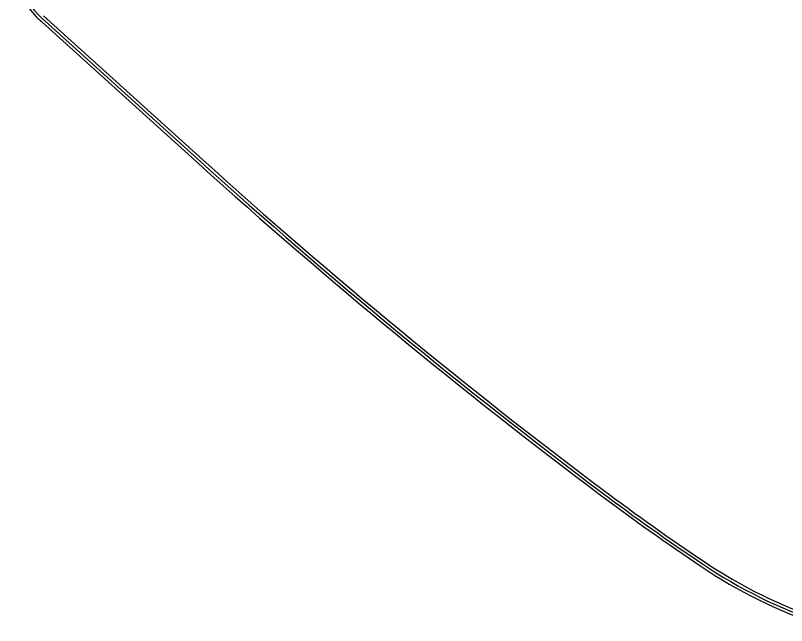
# Model space of a CAD drawing. Header units: millimetres. Extents: x 832728086 to 834530684, y 817551485 to 818349469.
# Drawn here: x 833996947 to 834044482, y 817759807 to 817797411 of the extents above; entities that cross this region are included whole.
import ezdxf

# ---------------------------------------------------------------- set-up
doc = ezdxf.new("R2010")
doc.units = ezdxf.units.MM
doc.header["$LTSCALE"] = 100
doc.layers.add('000-Tactile-l', color=8, linetype='Continuous')

# ---------------------------------------------------------------- blocks, each defined once
blk = doc.blocks.new('tactile')
at = {"layer": '000-Tactile-l', "ltscale": 5e-05}
for p, q in [((834008.313, 817788.308), (833998.426, 817797.246)), ((834008.43, 817788.438), (833998.618, 817797.308)), ((834008.548, 817788.568), (833998.735, 817797.437))]:
    blk.add_line(p, q, dxfattribs=at)
for centre, radius, start, end in [((834001.561, 817800.554), 4.557, 74.9931, 229.4909), ((834001.561, 817800.554), 4.382, 74.9183, 228.8928), ((834244.038, 818049.089), 351.18, 227.88893, 233.11546), ((834244.038, 818049.089), 351.53, 227.88893, 233.11546), ((834244.038, 818049.089), 351.355, 227.88893, 233.11546), ((834120.851, 817884.927), 145.937, 233.11546, 236.09774), ((834120.851, 817884.927), 146.287, 233.11546, 236.09774), ((834120.851, 817884.927), 146.112, 233.11546, 236.09774), ((834056.63, 817789.364), 30.801, 236.0977, 251.3098), ((834056.63, 817789.364), 31.151, 236.0977, 251.3098), ((834056.63, 817789.364), 30.976, 236.0977, 251.3098)]:
    blk.add_arc(centre, radius, start, end, dxfattribs=at)

msp = doc.modelspace()

# ---------------------------------------------------------------- block references
at = {"layer": '000-Tactile-l', "xscale": 1000, "yscale": 1000, "zscale": 1000}
msp.add_blockref('tactile', (-56.4905, -49.2817, -0.0703), dxfattribs=at)

doc.saveas('drawing.dxf')
